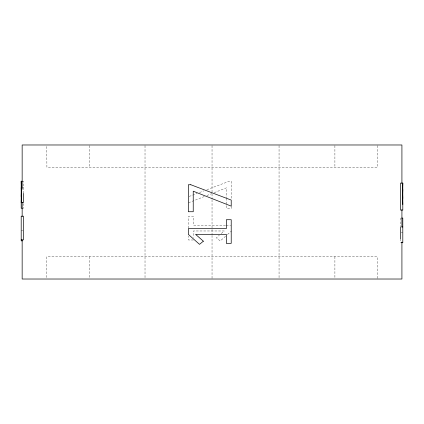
<?xml version="1.0" encoding="UTF-8"?>
<svg xmlns="http://www.w3.org/2000/svg" width="424" height="424" viewBox="0 0 424 424"><rect width="100%" height="100%" fill="white"/><g stroke="black" fill="none" stroke-linecap="round" stroke-linejoin="round"><path stroke-width="0.32" stroke-dasharray="2.12 1.59" d="M225.589 236.216L220.247 240.97L216.399 237.811L219.319 235.246M227.529 234.488L231.414 231.032M221.264 233.539L224.179 230.974L193.429 230.974L193.429 237.413M188.548 202.752L204.421 196.513M206.864 195.549L211.83 193.598M214.226 192.655L226.533 187.821L226.533 198.416M189.157 196.46L197.118 193.439M199.54 192.523L203.849 190.885M206.864 189.74L228.944 181.361L231.414 181.361L231.414 199.132M22.318 181.233L23.431 181.233L23.431 193.079M21.756 187.694L23.431 187.694M22.318 208.221L23.431 208.221L23.431 203.589M225.552 225.234L193.429 225.234L193.429 216.33L188.548 216.33L188.548 228.16M226.178 225.234L230.762 225.234M21.2 230.847L22.875 230.847M401.125 232.718L402.8 232.718M193.429 239.989L188.548 239.989L188.548 236.046M377.349 145.639L377.53 167.321L46.91 167.321L46.735 145.639M400.569 218.074L400.569 226.617M400.569 238.733L400.569 242.708M377.344 278.361L377.344 256.679L46.73 256.679L46.73 278.361M334.902 145.639L334.902 167.321M334.902 256.679L334.902 278.361M279.056 145.644L279.056 278.356M231.414 206.377L231.414 208.348L226.533 208.348L226.533 199.079M212.037 145.644L212.037 193.185M212.037 193.842L212.037 199.126M212.037 199.784L212.037 234.779M212.037 235.442L212.037 279.019M145.019 145.644L145.019 278.356M89.172 145.639L89.172 167.321M89.172 256.679L89.172 278.361"/><path stroke-width="0.64" d="M21.412 196.164L21.2 202.624L23.431 202.624L23.431 193.371M21.2 196.566L21.47 188.452L21.2 181.233L22.318 181.233M402.577 189.009L402.8 183.099L400.569 183.099L400.569 210.092L402.8 210.092L402.8 183.099M402.583 194.786L402.8 189.56M22.318 208.221L21.2 208.221L21.2 181.233M401.682 218.074L402.8 218.074L402.8 242.708L401.125 242.708M401.682 226.973L402.8 226.973M21.2 239.862L23.431 239.862L23.431 216.203L21.2 216.203L21.2 240.843L22.318 240.843M21.2 187.694L21.417 192.915M402.588 192.194L402.8 198.432M402.588 198.029L402.8 204.49M401.92 183.279L401.92 144.982L22.154 144.982L22.154 189.221M401.92 209.689L401.92 226.856M401.92 242.04L401.92 279.019L22.154 279.019L22.154 240.064M400.569 226.973L400.569 238.733M22.154 202.428L22.154 216.293M203.366 241.192L199.519 244.351L188.351 234.419L188.351 228.616L226.337 228.616L226.337 219.717L231.218 219.717L231.218 243.376L226.337 243.376L226.337 234.361L195.586 234.361L203.366 241.192M190.821 184.742L188.351 184.742L188.351 211.735L193.233 211.735L193.233 191.203L231.218 206.133L231.218 200.075L190.821 184.742"/></g></svg>
